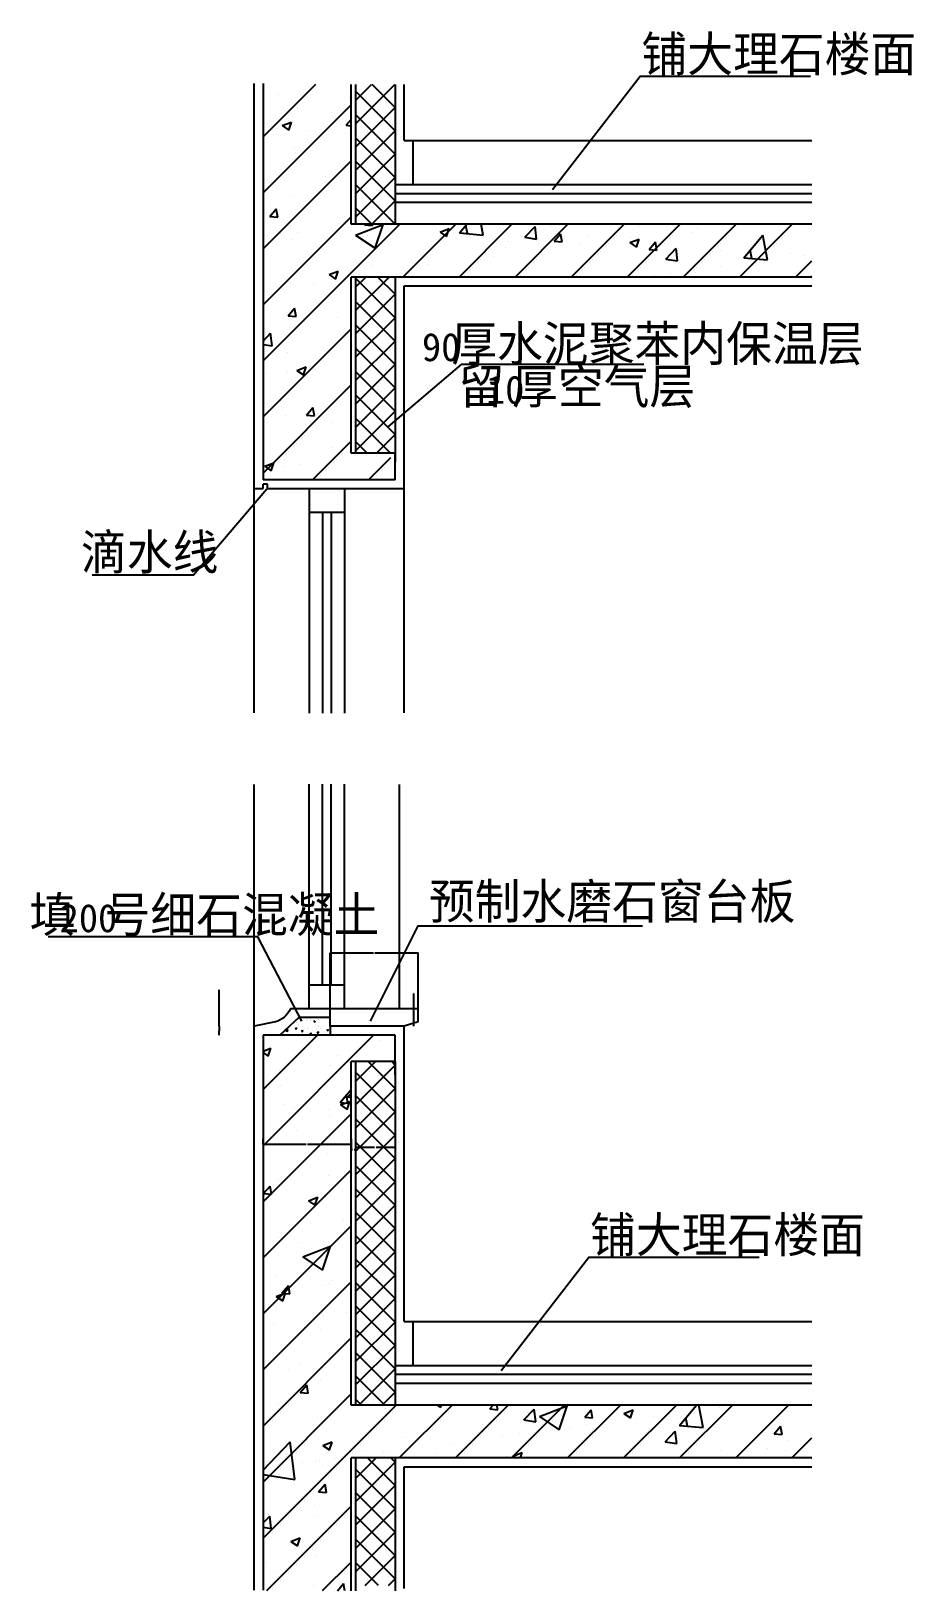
# Model space of a CAD drawing. Header units: metres. Extents: x 15333 to 17337, y -1020 to 2522.
import ezdxf

# ---------------------------------------------------------------- set-up
doc = ezdxf.new("R2010")
doc.units = ezdxf.units.M
for name, color, linetype in [('ZZ-1', 255, 'Continuous'), ('ZZ-2', 2, 'Continuous'), ('ZZ-3', 3, 'Continuous'), ('ZZ-5', 6, 'Continuous'), ('ZZ-6', 7, 'Continuous'), ('ZZ-7', 7, 'Continuous')]:
    doc.layers.add(name, color=color, linetype=linetype)
doc.dimstyles.get("Standard").update_dxf_attribs({"dimtxt": 2.5, "dimasz": 2.5, "dimexe": 1.25, "dimexo": 0.625, "dimtad": 1, "dimcen": 2.5, "dimazin": 3, "dimtfac": 1, "dimtmove": 0, "dimatfit": 3})

# ---------------------------------------------------------------- blocks, each defined once
blk = doc.blocks.new('X1')
for p, q in [((15859.72, 4786.42), (15979.29, 4905.99)), ((15859.72, 4659.14), (16059.72, 4859.14)), ((16047.74, 4794.67), (16047.74, 4794.67)), ((15859.72, 4531.86), (16059.72, 4731.86)), ((15859.72, 4404.59), (16059.72, 4604.59)), ((15859.72, 4277.31), (16170.09, 4587.68)), ((16069.45, 4563.21), (16132.47, 4587.4)), ((16114.22, 4533), (16132.47, 4587.39)), ((16177.37, 4467.68), (16297.37, 4587.68)), ((16304.65, 4467.68), (16424.65, 4587.68)), ((16305.54, 4567.88), (16322.15, 4587.68)), ((16359.33, 4563.16), (16354.81, 4587.68)), ((16431.93, 4467.68), (16551.93, 4587.68)), ((16559.21, 4467.68), (16679.21, 4587.68)), ((16686.49, 4467.68), (16806.49, 4587.68)), ((16813.77, 4467.68), (16933.77, 4587.68)), ((16941.05, 4467.68), (17061.05, 4587.68)), ((16069.45, 4563.21), (16114.22, 4533.02)), ((16305.54, 4567.88), (16359.33, 4563.17)), ((16544.87, 4559.68), (16544.87, 4559.68)), ((16951.07, 4511.4), (16994.46, 4563.11)), ((17004.87, 4506.68), (16994.46, 4563.1)), ((16951.07, 4511.4), (17004.87, 4506.7)), ((17068.33, 4467.68), (17105.28, 4504.64)), ((16020.01, 4469.59), (16020.01, 4469.59)), ((16747.48, 4471.45), (16747.48, 4471.45)), ((15859.72, 4150.03), (16059.72, 4350.03)), ((15859.72, 4022.75), (16059.72, 4222.75)), ((15971.93, 4007.68), (16059.72, 4095.47)), ((15944.55, 4041.94), (15944.55, 4041.94)), ((16099.21, 4007.68), (16149.72, 4058.19))]:
    blk.add_line(p, q)
blk = doc.blocks.new('X2')
for p, q in [((15859.72, 2495.4), (16110.83, 2746.51)), ((15859.72, 2622.68), (15983.55, 2746.51)), ((16034.63, 2593.44), (16059.72, 2623.33)), ((16034.63, 2593.44), (16059.72, 2591.24)), ((15859.72, 2368.12), (16059.72, 2568.12)), ((15931.16, 2582.74), (15931.16, 2582.74)), ((15859.72, 2240.84), (16059.72, 2440.84)), ((15895.3, 2416.46), (15895.3, 2416.46)), ((15859.72, 2113.56), (16059.72, 2313.56)), ((15949.72, 2242.95), (16012.73, 2267.14)), ((15994.49, 2212.74), (16012.73, 2267.13)), ((15949.72, 2242.95), (15994.48, 2212.75)), ((15859.72, 1986.28), (16059.72, 2186.28)), ((16014.7, 2190.26), (16014.7, 2190.26)), ((15883.84, 2091.15), (15883.84, 2091.15)), ((15859.72, 1859), (16059.72, 2059)), ((15945.66, 2001.95), (15945.66, 2001.95)), ((15859.72, 1731.72), (16059.72, 1931.72)), ((15859.72, 1604.44), (16161.79, 1906.51)), ((16136.61, 1898.61), (16136.61, 1898.61)), ((16169.07, 1786.51), (16289.07, 1906.51)), ((16296.34, 1786.51), (16416.34, 1906.51)), ((16423.62, 1786.51), (16543.62, 1906.51)), ((16486.93, 1880.59), (16549.95, 1904.78)), ((16486.93, 1880.59), (16531.7, 1850.4)), ((16531.7, 1850.38), (16549.95, 1904.77)), ((16550.9, 1786.51), (16670.9, 1906.51)), ((16678.18, 1786.51), (16798.18, 1906.51)), ((16781.64, 1885.54), (16781.64, 1885.54)), ((16805.04, 1859.99), (16844.08, 1906.51)), ((16805.46, 1786.51), (16925.46, 1906.51)), ((16858.84, 1855.27), (16849.38, 1906.51)), ((16932.74, 1786.51), (17052.74, 1906.51)), ((16556.33, 1855.88), (16556.33, 1855.88)), ((16805.04, 1859.99), (16858.84, 1855.28)), ((15859.72, 1758.81), (15921.6, 1823.31)), ((15931.55, 1737.83), (15921.6, 1823.3)), ((17027.28, 1833.46), (17027.28, 1833.46)), ((17060.02, 1786.51), (17105.28, 1831.78)), ((15987.94, 1781.05), (15987.94, 1781.05)), ((15859.72, 1748.98), (15931.55, 1737.84)), ((15868.4, 1485.85), (16059.72, 1677.16)), ((15977.54, 1653.27), (15977.54, 1653.27)), ((16057.28, 1645.06), (16057.28, 1645.06)), ((15994.98, 1485.15), (16059.72, 1549.88))]:
    blk.add_line(p, q)
blk = doc.blocks.new('X3')
for p, q in [((15894.88, 4882.03), (15894.88, 4882.03)), ((15936.91, 4851.58), (15936.91, 4851.58)), ((16055.03, 4875.26), (16055.03, 4875.26)), ((15903.37, 4811.54), (15924.38, 4819.61)), ((15918.3, 4801.46), (15924.38, 4819.59)), ((16015.85, 4841.33), (16015.85, 4841.33)), ((16048.73, 4812.36), (16059.72, 4825.45)), ((15890.83, 4790.4), (15890.83, 4790.4)), ((15903.37, 4811.54), (15918.3, 4801.48)), ((15965.93, 4800.29), (15965.93, 4800.29)), ((16048.73, 4812.36), (16059.72, 4811.4)), ((15932.09, 4763.07), (15932.09, 4763.07)), ((15933.27, 4751.71), (15933.27, 4751.71)), ((15887.01, 4681.97), (15887.01, 4681.97)), ((16000.63, 4696.92), (16000.63, 4696.92)), ((15929.62, 4651.85), (15929.62, 4651.85)), ((16003.46, 4662.33), (16003.46, 4662.33)), ((15873.67, 4609.77), (15873.67, 4609.77)), ((15875.18, 4605.53), (15889.64, 4622.77)), ((15875.18, 4605.53), (15893.11, 4603.96)), ((15893.12, 4603.95), (15889.65, 4622.75)), ((15921.71, 4578.6), (15921.71, 4578.6)), ((15936.92, 4569.47), (15936.92, 4569.47)), ((16033.81, 4603), (16033.81, 4603)), ((16081.79, 4574.47), (16081.79, 4574.47)), ((16090.36, 4586.71), (16091.18, 4587.68)), ((16090.36, 4586.71), (16108.29, 4585.14)), ((16108.29, 4585.12), (16107.82, 4587.68)), ((16261.52, 4569.97), (16282.52, 4578.03)), ((16261.52, 4569.97), (16276.44, 4559.91)), ((16276.44, 4559.89), (16282.53, 4578.02)), ((16305.54, 4567.88), (16320, 4585.12)), ((16323.47, 4566.3), (16320, 4585.1)), ((16454.06, 4558.31), (16477.42, 4582.66)), ((16480.74, 4554.16), (16477.43, 4582.65)), ((16514.25, 4582.7), (16514.25, 4582.7)), ((16674.4, 4575.94), (16674.4, 4575.94)), ((16714.79, 4581.57), (16714.79, 4581.57)), ((16788.62, 4584.8), (16788.62, 4584.8)), ((16834.55, 4569.17), (16834.55, 4569.17)), ((16845.08, 4577.75), (16845.08, 4577.75)), ((15900.39, 4566.43), (15900.39, 4566.43)), ((15925.97, 4551.98), (15925.97, 4551.98)), ((16097.07, 4562.71), (16097.07, 4562.71)), ((16257.21, 4555.94), (16257.21, 4555.94)), ((16305.54, 4567.88), (16323.47, 4566.31)), ((16410.44, 4535.01), (16410.44, 4535.01)), ((16417.36, 4549.17), (16417.36, 4549.17)), ((16454.06, 4558.31), (16480.74, 4554.17)), ((16485.54, 4544.9), (16485.54, 4544.9)), ((16520.71, 4549.05), (16535.18, 4566.29)), ((16520.71, 4549.05), (16538.65, 4547.48)), ((16538.65, 4547.47), (16535.18, 4566.28)), ((16539.52, 4537.42), (16539.52, 4537.42)), ((16539.83, 4551.54), (16539.83, 4551.54)), ((16577.51, 4542.41), (16577.51, 4542.41)), ((16599.16, 4559.86), (16599.16, 4559.86)), ((16692.66, 4545.94), (16713.66, 4554.01)), ((16692.66, 4545.94), (16707.58, 4535.88)), ((16693.55, 4558.55), (16693.55, 4558.55)), ((16707.58, 4535.87), (16713.67, 4553.99)), ((16735.89, 4530.23), (16750.36, 4547.46)), ((16737.65, 4535.64), (16737.65, 4535.64)), ((16753.83, 4528.65), (16750.36, 4547.45)), ((16774.23, 4508.65), (16797.6, 4533.01)), ((16800.91, 4504.5), (16797.6, 4532.99)), ((16994.69, 4562.4), (16994.69, 4562.4)), ((16220.97, 4510.07), (16220.97, 4510.07)), ((16364.87, 4521.51), (16364.87, 4521.51)), ((16383.7, 4514.93), (16383.7, 4514.93)), ((16735.89, 4530.23), (16753.82, 4528.66)), ((16774.23, 4508.65), (16800.91, 4504.52)), ((16897.8, 4528.87), (16897.8, 4528.87)), ((16951.07, 4511.4), (16965.53, 4528.64)), ((16951.07, 4511.4), (16969, 4509.83)), ((16969.01, 4509.82), (16965.54, 4528.63)), ((16997.25, 4500.38), (16997.25, 4500.38)), ((17057.95, 4522.11), (17057.95, 4522.11)), ((17087.89, 4516.26), (17087.89, 4516.26)), ((16009.45, 4473.21), (16030.46, 4481.28)), ((16009.45, 4473.21), (16024.37, 4463.15)), ((16024.38, 4463.13), (16030.46, 4481.26)), ((16032.25, 4485.22), (16032.25, 4485.22)), ((16078.14, 4474.6), (16078.14, 4474.6)), ((16107.35, 4495.11), (16107.35, 4495.11)), ((16189.92, 4491.48), (16189.92, 4491.48)), ((16232.17, 4495.73), (16232.17, 4495.73)), ((16784.8, 4476.36), (16784.8, 4476.36)), ((16841.43, 4477.88), (16841.43, 4477.88)), ((16898.42, 4491.32), (16898.42, 4491.32)), ((17102.73, 4467.68), (17105.28, 4470.34)), ((15922.32, 4452.11), (15922.32, 4452.11)), ((15974.13, 4450.51), (15974.13, 4450.51)), ((16014.96, 4461.45), (16014.96, 4461.45)), ((15916.81, 4379.87), (15931.27, 4397.11)), ((15934.74, 4378.29), (15931.27, 4397.1)), ((15916.81, 4379.87), (15934.74, 4378.3)), ((15953.33, 4366.9), (15953.33, 4366.9)), ((16028.43, 4376.78), (16028.43, 4376.78)), ((15859.72, 4322.22), (15876.85, 4340.08)), ((15880.17, 4311.58), (15876.86, 4340.07)), ((15918.67, 4352.24), (15918.67, 4352.24)), ((15859.72, 4314.76), (15880.17, 4311.59)), ((15915.71, 4297.21), (15915.71, 4297.21)), ((15915.03, 4252.37), (15915.03, 4252.37)), ((15936.46, 4255.67), (15957.46, 4263.73)), ((15936.46, 4255.67), (15951.38, 4245.6)), ((15949.51, 4258.46), (15949.51, 4258.46)), ((15951.38, 4245.59), (15957.47, 4263.72)), ((15978.96, 4256.91), (15978.96, 4256.91)), ((16002.58, 4282.45), (16002.58, 4282.45)), ((15874.41, 4248.57), (15874.41, 4248.57)), ((15899.51, 4186.55), (15899.51, 4186.55)), ((15911.38, 4152.5), (15911.38, 4152.5)), ((15958.43, 4154.22), (15972.89, 4171.45)), ((15958.43, 4154.22), (15976.36, 4152.65)), ((15976.37, 4152.63), (15972.9, 4171.44)), ((15984.21, 4155.1), (15984.21, 4155.1)), ((15870.59, 4140.14), (15870.59, 4140.14)), ((16016.17, 4137.95), (16016.17, 4137.95)), ((16014.08, 4081.56), (16014.08, 4081.56)), ((15863.46, 4038.12), (15884.47, 4046.18)), ((15863.46, 4038.12), (15878.39, 4028.06)), ((15878.39, 4028.04), (15884.47, 4046.17)), ((15907.73, 4052.64), (15907.73, 4052.64)), ((16094.75, 4061.72), (16094.75, 4061.72)), ((15905.29, 4036.77), (15905.29, 4036.77))]:
    blk.add_line(p, q)
blk = doc.blocks.new('X4')
for p, q in [((15904.08, 2741.41), (15904.08, 2741.41)), ((15965.76, 2741.19), (15965.76, 2741.19)), ((16125.91, 2734.42), (16125.91, 2734.42)), ((15859.72, 2710.01), (15877.64, 2716.89)), ((15859.72, 2706.75), (15871.56, 2698.76)), ((15868.87, 2707.66), (15868.87, 2707.66)), ((15871.56, 2698.75), (15877.64, 2716.88)), ((16029.02, 2700.89), (16029.02, 2700.89)), ((16070.92, 2697.03), (16070.92, 2697.03)), ((15895.97, 2667), (15895.97, 2667)), ((16012.48, 2676.98), (16012.48, 2676.98)), ((15900.26, 2632.98), (15900.26, 2632.98)), ((16013.88, 2647.93), (16013.88, 2647.93)), ((15906.08, 2588.7), (15906.08, 2588.7)), ((16034.63, 2593.44), (16049.09, 2610.67)), ((16034.63, 2593.44), (16052.56, 2591.87)), ((16035.71, 2588.04), (16056.71, 2596.1)), ((16035.71, 2588.04), (16050.63, 2577.97)), ((16052.56, 2591.86), (16049.1, 2610.66)), ((16050.63, 2577.96), (16056.71, 2596.09)), ((16052.35, 2606.27), (16059.72, 2613.94)), ((16052.35, 2606.27), (16059.72, 2605.13)), ((16008.83, 2577.11), (16008.83, 2577.11)), ((16010.54, 2562.01), (16010.54, 2562.01)), ((15934.96, 2529.61), (15934.96, 2529.61)), ((16005.18, 2477.24), (16005.18, 2477.24)), ((16007.81, 2428.63), (16007.81, 2428.63)), ((16045.5, 2436.23), (16045.5, 2436.23)), ((15861.08, 2386.61), (15875.54, 2403.84)), ((15861.08, 2386.61), (15879.01, 2385.04)), ((15879.01, 2385.02), (15875.54, 2403.83)), ((15910.91, 2395.1), (15910.91, 2395.1)), ((15962.71, 2370.49), (15983.72, 2378.56)), ((15977.64, 2360.42), (15983.72, 2378.55)), ((15998.15, 2383.01), (15998.15, 2383.01)), ((16001.53, 2377.37), (16001.53, 2377.37)), ((15962.71, 2370.49), (15977.63, 2360.43)), ((15966.58, 2317.91), (15966.58, 2317.91)), ((16041.68, 2327.79), (16041.68, 2327.79)), ((15895.08, 2287.11), (15895.08, 2287.11)), ((15948.12, 2276.14), (15948.12, 2276.14)), ((15997.88, 2277.5), (15997.88, 2277.5)), ((15887.66, 2199.58), (15887.66, 2199.58)), ((15962.76, 2209.47), (15962.76, 2209.47)), ((15889.72, 2152.95), (15910.72, 2161.01)), ((15902.7, 2160.95), (15917.17, 2178.18)), ((15902.7, 2160.95), (15920.64, 2159.38)), ((15904.64, 2142.87), (15910.72, 2161)), ((15920.64, 2159.37), (15917.17, 2178.17)), ((15994.24, 2177.63), (15994.24, 2177.63)), ((16009.66, 2182.12), (16009.66, 2182.12)), ((15889.72, 2152.95), (15904.64, 2142.88)), ((15883.84, 2091.15), (15883.84, 2091.15)), ((15889.7, 2122.84), (15889.7, 2122.84)), ((15997.46, 2106.11), (15997.46, 2106.11)), ((16049.85, 2116.07), (16049.85, 2116.07)), ((15952.95, 2082.54), (15952.95, 2082.54)), ((15990.59, 2077.77), (15990.59, 2077.77)), ((15918.54, 1987.78), (15918.54, 1987.78)), ((15997.27, 2003.12), (15997.27, 2003.12)), ((15944.33, 1935.29), (15958.79, 1952.53)), ((15962.26, 1933.71), (15958.79, 1952.51)), ((15986.94, 1977.9), (15986.94, 1977.9)), ((15990.16, 1963.58), (15990.16, 1963.58)), ((15944.33, 1935.29), (15962.26, 1933.72)), ((15894.2, 1907.22), (15894.2, 1907.22)), ((15983.29, 1878.03), (15983.29, 1878.03)), ((16029.08, 1894.4), (16029.08, 1894.4)), ((16104.18, 1904.29), (16104.18, 1904.29)), ((16137.32, 1899.15), (16137.32, 1899.15)), ((16255.07, 1906.51), (16262.78, 1901.31)), ((16262.78, 1901.3), (16264.53, 1906.51)), ((16374.69, 1897.64), (16382.13, 1906.51)), ((16374.69, 1897.64), (16392.62, 1896.07)), ((16392.62, 1896.06), (16390.69, 1906.51)), ((16452.07, 1872.83), (16475.44, 1897.19)), ((16478.76, 1868.69), (16475.44, 1897.18)), ((16533.64, 1892.33), (16533.64, 1892.33)), ((16589.86, 1878.81), (16604.33, 1896.05)), ((16589.86, 1878.81), (16607.79, 1877.24)), ((16607.8, 1877.23), (16604.33, 1896.04)), ((16679, 1887.35), (16700.01, 1895.42)), ((16679, 1887.35), (16693.92, 1877.29)), ((16693.92, 1877.27), (16700.01, 1895.4)), ((16746.59, 1881.31), (16746.59, 1881.31)), ((16781.64, 1885.54), (16781.64, 1885.54)), ((16805.04, 1859.99), (16819.5, 1877.22)), ((16822.97, 1858.41), (16819.51, 1877.21)), ((16895.26, 1900.5), (16895.26, 1900.5)), ((16902.4, 1903.81), (16902.4, 1903.81)), ((16358.68, 1862.3), (16358.68, 1862.3)), ((16452.07, 1872.83), (16478.76, 1868.7)), ((16517.07, 1850.71), (16517.07, 1850.71)), ((16595.05, 1862.11), (16595.05, 1862.11)), ((16706.53, 1875.66), (16706.53, 1875.66)), ((16772.25, 1823.18), (16795.61, 1847.53)), ((16798.93, 1819.03), (16795.61, 1847.52)), ((16805.04, 1859.99), (16822.97, 1858.42)), ((17020.22, 1841.16), (17034.68, 1858.4)), ((17038.15, 1839.58), (17034.68, 1858.38)), ((15931.74, 1810.28), (15931.74, 1810.28)), ((15995.79, 1814.62), (16016.8, 1822.68)), ((15995.79, 1814.62), (16010.72, 1804.55)), ((16010.72, 1804.54), (16016.8, 1822.67)), ((16183.73, 1832.27), (16183.73, 1832.27)), ((16285.21, 1818.49), (16285.21, 1818.49)), ((16328.35, 1825.87), (16328.35, 1825.87)), ((16403.45, 1835.75), (16403.45, 1835.75)), ((16441.02, 1840.98), (16441.02, 1840.98)), ((16772.25, 1823.18), (16798.93, 1819.04)), ((17005.8, 1807.12), (17005.8, 1807.12)), ((17020.22, 1841.16), (17038.15, 1839.59)), ((17052.78, 1825.06), (17052.78, 1825.06)), ((17080.9, 1817.01), (17080.9, 1817.01)), ((15950.16, 1776.08), (15950.16, 1776.08)), ((15979.64, 1778.16), (15979.64, 1778.16)), ((16008.77, 1802.23), (16008.77, 1802.23)), ((16025.26, 1785.97), (16025.26, 1785.97)), ((16091.89, 1803.52), (16091.89, 1803.52)), ((16133.67, 1799.29), (16133.67, 1799.29)), ((16138.88, 1800.92), (16138.88, 1800.92)), ((16252.03, 1796.75), (16252.03, 1796.75)), ((16412.18, 1789.98), (16412.18, 1789.98)), ((16426.93, 1790.59), (16447.94, 1798.66)), ((16426.93, 1790.59), (16432.98, 1786.51)), ((16443.87, 1786.51), (16447.94, 1798.64)), ((16898.75, 1803.94), (16898.75, 1803.94)), ((17046.12, 1803.42), (17046.12, 1803.42)), ((17104.88, 1786.51), (17105.28, 1786.93)), ((15994.99, 1769.99), (15994.99, 1769.99)), ((15985.95, 1709.63), (16000.42, 1726.87)), ((15985.95, 1709.63), (16003.89, 1708.06)), ((16003.89, 1708.05), (16000.42, 1726.86)), ((15946.34, 1667.64), (15946.34, 1667.64)), ((15976, 1678.29), (15976, 1678.29)), ((15859.72, 1638.81), (15874.87, 1654.61)), ((15859.72, 1628.98), (15878.18, 1626.12)), ((15871.24, 1657.75), (15871.24, 1657.75)), ((15872.05, 1657.79), (15872.05, 1657.79)), ((15878.19, 1626.11), (15874.87, 1654.6)), ((16032.2, 1651.02), (16032.2, 1651.02)), ((15922.8, 1597.07), (15943.81, 1605.14)), ((15922.8, 1597.07), (15937.72, 1587.01)), ((15937.72, 1587), (15943.81, 1605.12)), ((15996.38, 1623.24), (15996.38, 1623.24)), ((15972.35, 1578.43), (15972.35, 1578.43)), ((15981.04, 1564.28), (15981.04, 1564.28)), ((15867.42, 1549.32), (15867.42, 1549.32)), ((15893.31, 1527.33), (15893.31, 1527.33)), ((15973.78, 1497.72), (15973.78, 1497.72)), ((16028.41, 1484.97), (16042.04, 1501.21)), ((16045.05, 1484.87), (16042.04, 1501.2))]:
    blk.add_line(p, q)
blk = doc.blocks.new('X5')
for p, q in [((16059.72, 4815.88), (16149.01, 4905.17)), ((16059.72, 4868.91), (16095.97, 4905.17)), ((16149.72, 4799.81), (16059.72, 4889.81)), ((16149.72, 4852.85), (16097.39, 4905.17)), ((16059.72, 4762.85), (16149.72, 4852.85)), ((16149.72, 4746.78), (16059.72, 4836.78)), ((16059.72, 4709.81), (16149.72, 4799.81)), ((16149.72, 4693.75), (16059.72, 4783.75)), ((16059.72, 4656.78), (16149.72, 4746.78)), ((16149.72, 4640.72), (16059.72, 4730.72)), ((16059.72, 4603.75), (16149.72, 4693.75)), ((16149.72, 4587.68), (16059.72, 4677.68)), ((16096.68, 4587.68), (16149.72, 4640.72)), ((16096.68, 4587.68), (16059.72, 4624.65)), ((16059.72, 4391.62), (16135.78, 4467.68)), ((16059.72, 4444.65), (16082.75, 4467.68)), ((16149.72, 4375.55), (16059.72, 4465.55)), ((16149.72, 4428.58), (16110.62, 4467.68)), ((16059.72, 4338.58), (16149.72, 4428.58)), ((16149.72, 4322.52), (16059.72, 4412.52)), ((16059.72, 4285.55), (16149.72, 4375.55)), ((16149.72, 4269.48), (16059.72, 4359.48)), ((16059.72, 4232.52), (16149.72, 4322.52)), ((16149.72, 4216.45), (16059.72, 4306.45)), ((16059.72, 4179.48), (16149.72, 4269.48)), ((16149.72, 4163.42), (16059.72, 4253.42)), ((16059.72, 4126.45), (16149.72, 4216.45)), ((16149.72, 4110.39), (16059.72, 4200.39)), ((16059.72, 4073.42), (16149.72, 4163.42)), ((16139.38, 4067.68), (16059.72, 4147.35)), ((16107.01, 4067.68), (16149.72, 4110.39)), ((16086.35, 4067.68), (16059.72, 4094.32)), ((16059.72, 2641.53), (16104.7, 2686.51)), ((16059.72, 2588.49), (16149.72, 2678.49)), ((16149.72, 2572.43), (16059.72, 2662.43)), ((16149.72, 2625.46), (16088.66, 2686.51)), ((16149.72, 2678.49), (16141.7, 2686.51)), ((16059.72, 2535.46), (16149.72, 2625.46)), ((16149.72, 2519.4), (16059.72, 2609.4)), ((16059.72, 2482.43), (16149.72, 2572.43)), ((16149.72, 2466.36), (16059.72, 2556.36)), ((16059.72, 2429.4), (16149.72, 2519.4)), ((16149.72, 2413.33), (16059.72, 2503.33)), ((16059.72, 2376.36), (16149.72, 2466.36)), ((16149.72, 2360.3), (16059.72, 2450.3)), ((16059.72, 2323.33), (16149.72, 2413.33)), ((16149.72, 2307.26), (16059.72, 2397.26)), ((16059.72, 2270.3), (16149.72, 2360.3)), ((16149.72, 2254.23), (16059.72, 2344.23)), ((16059.72, 2217.26), (16149.72, 2307.26)), ((16149.72, 2201.2), (16059.72, 2291.2)), ((16059.72, 2164.23), (16149.72, 2254.23)), ((16149.72, 2148.16), (16059.72, 2238.16)), ((16059.72, 2111.2), (16149.72, 2201.2)), ((16149.72, 2095.13), (16059.72, 2185.13)), ((16059.72, 2058.16), (16149.72, 2148.16)), ((16149.72, 2042.1), (16059.72, 2132.1)), ((16059.72, 2005.13), (16149.72, 2095.13)), ((16149.72, 1989.07), (16059.72, 2079.07)), ((16059.72, 1952.1), (16149.72, 2042.1)), ((16149.72, 1936.03), (16059.72, 2026.03)), ((16067.16, 1906.51), (16149.72, 1989.07)), ((16126.2, 1906.51), (16059.72, 1973)), ((16073.17, 1906.51), (16059.72, 1919.97)), ((16120.2, 1906.51), (16149.72, 1936.03)), ((16059.72, 1739.97), (16106.26, 1786.51)), ((16059.72, 1686.93), (16149.72, 1776.93)), ((16149.72, 1723.9), (16087.1, 1786.51)), ((16149.72, 1776.93), (16140.13, 1786.51)), ((16149.72, 1670.87), (16059.72, 1760.87)), ((16059.72, 1633.9), (16149.72, 1723.9)), ((16149.72, 1617.83), (16059.72, 1707.83)), ((16059.72, 1580.87), (16149.72, 1670.87)), ((16149.72, 1564.8), (16059.72, 1654.8)), ((16059.72, 1527.83), (16149.72, 1617.83)), ((16149.72, 1511.77), (16059.72, 1601.77)), ((16081.64, 1496.73), (16149.72, 1564.8)), ((16111.72, 1496.73), (16059.72, 1548.73)), ((16134.67, 1496.73), (16149.72, 1511.77))]:
    blk.add_line(p, q)
blk = doc.blocks.new('X0')
for p, q in [((10247.25, 2623.64), (10247.25, 2623.64)), ((10249.6, 2620.83), (10249.6, 2620.83)), ((10255.93, 2623.09), (10255.93, 2623.09)), ((10257.15, 2622.3), (10257.15, 2622.3)), ((10264.23, 2619.47), (10267.73, 2620.82)), ((10266.72, 2617.8), (10267.73, 2620.82)), ((10273.94, 2622.51), (10273.94, 2622.51)), ((10275.57, 2624.58), (10275.57, 2624.58)), ((10288.73, 2626.45), (10288.73, 2626.45)), ((10290.09, 2628.1), (10290.09, 2628.1)), ((10300.63, 2621.38), (10300.63, 2621.38)), ((10198.07, 2597.46), (10198.07, 2597.46)), ((10200.59, 2599.9), (10202.73, 2602.45)), ((10200.59, 2599.9), (10203.58, 2599.64)), ((10201.15, 2597.67), (10205.04, 2601.73)), ((10201.15, 2597.67), (10205.59, 2596.98)), ((10203.58, 2599.64), (10203.01, 2602.71)), ((10205.59, 2596.98), (10205.04, 2601.73)), ((10209.59, 2602.11), (10209.59, 2602.11)), ((10212.54, 2598.43), (10212.54, 2598.43)), ((10222.22, 2603.35), (10225.72, 2604.69)), ((10222.22, 2603.35), (10224.71, 2601.67)), ((10223.74, 2600.99), (10223.74, 2600.99)), ((10224.35, 2617.63), (10224.35, 2617.63)), ((10224.71, 2601.67), (10225.72, 2604.69)), ((10225.06, 2600.08), (10225.06, 2600.08)), ((10225.69, 2618.15), (10225.69, 2618.15)), ((10226.76, 2604.94), (10226.76, 2604.94)), ((10226.77, 2618.09), (10226.77, 2618.09)), ((10236.45, 2596.77), (10238.86, 2599.64)), ((10236.45, 2596.77), (10239.44, 2596.5)), ((10238.21, 2619.8), (10238.21, 2619.8)), ((10238.75, 2607.11), (10238.75, 2607.11)), ((10239.44, 2596.5), (10238.86, 2599.64)), ((10243.99, 2602.57), (10243.99, 2602.57)), ((10248.99, 2604.19), (10248.99, 2604.19)), ((10253.45, 2603.81), (10253.45, 2603.81)), ((10254.51, 2589.39), (10258.4, 2593.45)), ((10254.51, 2589.39), (10258.96, 2588.7)), ((10257.85, 2589.61), (10257.85, 2589.61)), ((10258.96, 2588.7), (10258.4, 2593.45)), ((10264.23, 2619.47), (10266.72, 2617.8)), ((10267.91, 2612.12), (10267.91, 2612.12)), ((10272.32, 2593.63), (10274.73, 2596.5)), ((10272.32, 2593.63), (10275.31, 2593.37)), ((10274.35, 2591.29), (10274.35, 2591.29)), ((10275.31, 2593.37), (10274.73, 2596.5)), ((10274.94, 2588.66), (10274.94, 2588.66)), ((10274.96, 2607.93), (10274.96, 2607.93)), ((10275.57, 2606.73), (10275.57, 2606.73)), ((10280.14, 2602.68), (10280.14, 2602.68)), ((10287.01, 2594.62), (10287.01, 2594.62)), ((10288.09, 2608.38), (10288.09, 2608.38)), ((10293.87, 2591.15), (10293.87, 2591.15)), ((10294.08, 2599.34), (10297.58, 2600.69)), ((10294.08, 2599.34), (10296.56, 2597.67)), ((10296.56, 2597.67), (10297.58, 2600.69)), ((10297.07, 2617.12), (10297.07, 2617.12)), ((10300.03, 2594.81), (10300.03, 2594.81)), ((10300.63, 2611.46), (10300.63, 2611.46))]:
    blk.add_line(p, q)
blk = doc.blocks.new('*D1')
for p, q in [((16158.89, 242.12), (16158.89, 152.31)), ((16158.89, 182.12), (16158.89, 152.31)), ((16158.64, 152.31), (16158.39, 152.31)), ((16158.89, 152.31), (16158.89, 152.31)), ((16159.14, 152.31), (16159.39, 152.31))]:
    blk.add_line(p, q)
at = {"layer": 'Defpoints'}
for p in [(16158.89, 242.12), (16158.89, 182.12), (16158.89, 152.31)]:
    blk.add_point(p, dxfattribs=at)
at = {"layer": 'ZZ-3', "insert": (16158.89, 153.435), "char_height": 1, "attachment_point": 5}
blk.add_mtext('0', dxfattribs=at)
blk = doc.blocks.new('*D2')
for p, q in [((15759.47, 344.87), (15759.22, 344.87)), ((15759.72, 302.3), (15759.72, 344.87)), ((15759.72, 262.12), (15759.72, 344.87)), ((15759.72, 344.87), (15759.72, 344.87)), ((15759.97, 344.87), (15760.22, 344.87))]:
    blk.add_line(p, q)
at = {"layer": 'Defpoints'}
for p in [(15759.72, 344.87), (15759.72, 302.3), (15759.72, 262.12)]:
    blk.add_point(p, dxfattribs=at)
at = {"layer": 'ZZ-3', "insert": (15759.72, 345.995), "char_height": 1, "attachment_point": 5}
blk.add_mtext('0', dxfattribs=at)
blk = doc.blocks.new('*D3')
for p, q in [((15759.47, 252.12), (15759.22, 252.12)), ((15759.72, 262.12), (15759.72, 252.12)), ((15759.72, 242.12), (15759.72, 252.12)), ((15759.72, 252.12), (15759.72, 252.12)), ((15759.97, 252.12), (15760.22, 252.12))]:
    blk.add_line(p, q)
at = {"layer": 'Defpoints'}
for p in [(15759.72, 262.12), (15759.72, 252.12), (15759.72, 242.12)]:
    blk.add_point(p, dxfattribs=at)
at = {"layer": 'ZZ-3', "insert": (15759.72, 253.245), "char_height": 1, "attachment_point": 5}
blk.add_mtext('0', dxfattribs=at)
blk = doc.blocks.new('*D4')
for p, q in [((16201.54, 336.69), (16201.29, 336.69)), ((16201.79, 262.42), (16201.79, 336.69)), ((16201.79, 302.42), (16201.79, 336.69)), ((16201.79, 336.69), (16201.79, 336.69)), ((16202.04, 336.69), (16202.29, 336.69))]:
    blk.add_line(p, q)
at = {"layer": 'Defpoints'}
for p in [(16201.79, 336.69), (16201.79, 302.42), (16201.79, 262.42)]:
    blk.add_point(p, dxfattribs=at)
at = {"layer": 'ZZ-3', "insert": (16201.79, 337.815), "char_height": 1, "attachment_point": 5}
blk.add_mtext('0', dxfattribs=at)
blk = doc.blocks.new('*D5')
for p, q in [((16069.72, 6.58), (16069.72, -13.31)), ((16159.42, 6.58), (16159.42, -13.31)), ((16112.57, -13.31), (16069.47, -13.31)), ((16159.67, -13.31), (16116.57, -13.31))]:
    blk.add_line(p, q)
at = {"layer": 'Defpoints'}
for p in [(16069.72, 6.58), (16159.42, 6.58), (16159.42, -13.31)]:
    blk.add_point(p, dxfattribs=at)
at = {"layer": 'ZZ-3', "insert": (16114.57, -13.31), "char_height": 1, "attachment_point": 5}
blk.add_mtext('89,7', dxfattribs=at)
blk = doc.blocks.new('*D6')
for p, q in [((15859.42, 6.58), (15859.42, -6.45)), ((16059.42, 6.58), (16059.42, -6.45)), ((15957.92, -6.45), (15859.17, -6.45)), ((16059.67, -6.45), (15960.92, -6.45))]:
    blk.add_line(p, q)
at = {"layer": 'Defpoints'}
for p in [(15859.42, 6.58), (16059.42, 6.58), (16059.42, -6.45)]:
    blk.add_point(p, dxfattribs=at)
at = {"layer": 'ZZ-3', "insert": (15959.42, -6.45), "char_height": 1, "attachment_point": 5}
blk.add_mtext('200', dxfattribs=at)
blk = doc.blocks.new('*D7')
for p, q in [((16059.42, 6.58), (16059.42, -18.24)), ((16069.72, 6.58), (16069.72, -18.24)), ((16062.57, -18.24), (16059.17, -18.24)), ((16069.97, -18.24), (16066.57, -18.24))]:
    blk.add_line(p, q)
at = {"layer": 'Defpoints'}
for p in [(16059.42, 6.58), (16069.72, 6.58), (16069.72, -18.24)]:
    blk.add_point(p, dxfattribs=at)
at = {"layer": 'ZZ-3', "insert": (16064.57, -18.24), "char_height": 1, "attachment_point": 5}
blk.add_mtext('10,3', dxfattribs=at)
blk = doc.blocks.new('*D8')
for p, q in [((16011.8, 282.12), (16011.8, 428.95)), ((16012.05, 428.95), (16110.3, 428.95)), ((16113.3, 428.95), (16211.55, 428.95)), ((16211.8, 282.12), (16211.8, 428.95))]:
    blk.add_line(p, q)
at = {"layer": 'Defpoints'}
for p in [(16011.8, 428.95), (16011.8, 282.12), (16211.8, 282.12)]:
    blk.add_point(p, dxfattribs=at)
at = {"layer": 'ZZ-3', "insert": (16111.8, 428.95), "char_height": 1, "attachment_point": 5}
blk.add_mtext('200', dxfattribs=at)
blk = doc.blocks.new('*D9')
for p, q in [((16159.72, 1563.03), (16159.72, 1543.03)), ((16159.47, 1543.03), (16159.22, 1543.03)), ((16159.72, 1503.03), (16159.72, 1543.03)), ((16159.72, 1543.03), (16159.72, 1543.03)), ((16159.97, 1543.03), (16160.22, 1543.03))]:
    blk.add_line(p, q)
at = {"layer": 'Defpoints'}
for p in [(16159.72, 1563.03), (16159.72, 1543.03), (16159.72, 1503.03)]:
    blk.add_point(p, dxfattribs=at)
at = {"layer": 'ZZ-3', "insert": (16159.72, 1544.155), "char_height": 1, "attachment_point": 5}
blk.add_mtext('0', dxfattribs=at)

msp = doc.modelspace()

# ---------------------------------------------------------------- linework, layer by layer
at = {"layer": 'ZZ-1'}
for p, q in [((15859.72, 2402.83), (15859.72, 1503.29)), ((16059.72, 2083.29), (16059.72, 2400.78)), ((17105.28, 2083.29), (16059.72, 2083.29)), ((17105.28, 1963.29), (16059.72, 1963.29)), ((16059.72, 1563.29), (16059.72, 1963.29)), ((16159.72, 1563.29), (16059.72, 1563.29)), ((16159.72, 1503.29), (16159.72, 1563.29)), ((16159.72, 1503.29), (15859.72, 1503.29)), ((16211.79, 302.12), (16011.79, 302.12)), ((16011.79, 262.12), (16011.79, 302.12)), ((16211.79, 272.12), (16211.79, 302.12)), ((16179.72, 262.12), (16011.79, 262.12)), ((15859.72, 242.12), (15859.72, -1018.5)), ((16159.72, 242.12), (15859.72, 242.12)), ((16159.72, 182.12), (16159.72, 242.12)), ((16059.72, -597.88), (16059.72, 182.12)), ((16159.72, 182.12), (16059.72, 182.12)), ((17105.28, -597.88), (16059.72, -597.88)), ((17105.28, -717.88), (16059.72, -717.88)), ((16059.72, -1019.6), (16059.72, -717.88))]:
    msp.add_line(p, q, dxfattribs=at)
at = {"layer": 'ZZ-2'}
for p, q in [((15964.72, 1483.29), (15964.72, 973.23)), ((16044.72, 1483.29), (16044.72, 973.23)), ((16044.72, 1429), (15964.72, 1429)), ((15994.72, 1429), (15994.72, 973.23)), ((16014.72, 1429), (16014.72, 973.23)), ((15964.72, 302.12), (15964.72, 812.18)), ((15994.72, 356.41), (15994.72, 812.18)), ((16014.72, 356.41), (16014.72, 812.18)), ((16044.72, 302.12), (16044.72, 812.18)), ((15964.72, 356.41), (16044.72, 356.41))]:
    msp.add_line(p, q, dxfattribs=at)
at = {"layer": 'ZZ-3'}
for points in [[(16516.96, 2161.85), (16716.07, 2419.35), (17102.58, 2419.35)], [(16144.1, 1623.62), (16310.71, 1765.89), (16724.33, 1765.89)], [(15868.66, 1481.76), (15702.06, 1286.49), (15471.56, 1286.49)], [(15947.68, 273.77), (15847.5, 465), (15372.12, 465)], [(16103.96, 273.77), (16212.16, 490.03), (16721.07, 490.03)], [(16400.35, -519.32), (16599.46, -261.82), (16985.96, -261.82)]]:
    msp.add_lwpolyline(points, dxfattribs=at)
at = {"layer": 'ZZ-5'}
for p, q in [((15839.72, 973.98), (15839.72, 2402.83)), ((16069.72, 2400.78), (16069.72, 2083.29)), ((16159.72, 2400.78), (16159.72, 2083.29)), ((16179.72, 2273.29), (16179.72, 2400.78)), ((16179.72, 2273.29), (17105.28, 2273.29)), ((16199.72, 2273.29), (16199.72, 2173.29)), ((16069.72, 1963.29), (16069.72, 1563.29)), ((16159.72, 1963.29), (16159.72, 1563.29)), ((16179.72, 1943.29), (17105.28, 1943.29)), ((16179.72, 973.98), (16179.72, 1943.29)), ((15859.72, 1483.29), (15859.72, 1493.29)), ((15869.72, 1493.29), (15859.72, 1493.29)), ((15869.72, 1483.29), (15869.72, 1493.29)), ((15839.72, 1483.29), (15859.72, 1483.29)), ((15869.72, 1483.29), (16179.72, 1483.29)), ((15839.72, -1018.5), (15839.72, 811.43)), ((16169.72, 302.12), (16169.72, 811.43)), ((16179.72, -407.88), (16179.72, 262.12)), ((16069.72, 182.12), (16069.72, -597.88)), ((16159.72, 182.12), (16159.72, -597.88)), ((16179.72, -407.88), (17105.28, -407.88)), ((16199.72, -407.88), (16199.72, -507.88)), ((16069.72, -717.88), (16069.72, -1019.6)), ((16159.72, -717.88), (16159.72, -1019.6)), ((16179.72, -737.88), (17105.28, -737.88)), ((16179.72, -1014.2), (16179.72, -737.88))]:
    msp.add_line(p, q, dxfattribs=at)
msp.add_lwpolyline([(16011.79, 302.12), (15921.79, 302.12, -0.22), (15888.14, 272.12), (15839.72, 262.12)], format="xyb", dxfattribs=at)
at = {"layer": 'ZZ-7'}
for p, q in [((16159.72, 2173.29), (17105.28, 2173.29)), ((16159.72, 2153.29), (17105.28, 2153.29)), ((16159.72, 2133.29), (17105.28, 2133.29)), ((15940.98, 282.12), (15897.78, 242.12)), ((16011.79, 282.12), (15940.98, 282.12)), ((16011.79, 262.12), (16011.79, 242.12)), ((16159.72, -507.88), (17105.28, -507.88)), ((16159.72, -527.88), (17105.28, -527.88)), ((16159.72, -547.88), (17105.28, -547.88))]:
    msp.add_line(p, q, dxfattribs=at)
msp.add_lwpolyline([(16211.79, 272.12), (16179.72, 262.12)], dxfattribs=at)

# ---------------------------------------------------------------- block references
for name, p in [('X1', (0, -2504.39)), ('X3', (0, -2504.39)), ('X5', (10, -2504.39)), ('X0', (5710.55, -2345.98)), ('X2', (0, -2504.39)), ('X4', (0, -2504.39))]:
    msp.add_blockref(name, p, dxfattribs=at)

# ---------------------------------------------------------------- texts
at = {"layer": 'ZZ-6'}
for s, height, p in [('铺大理石楼面', 80, (16718.73, 2429.98)), ('厚水泥聚苯内保温层', 80, (16286.84, 1772.44)), ('90', 64, (16220.49, 1772.44)), ('留', 80, (16303.24, 1675.57)), ('10', 64, (16365.87, 1675.57)), ('厚空气层', 80, (16424.9, 1675.57)), ('滴水线', 80, (15446.41, 1298.97)), ('填', 80, (15329.85, 475.86)), ('号细石混凝土', 80, (15499.94, 475.86)), ('预制水磨石窗台板', 80, (16236.2, 506.05)), ('200', 64, (15398.03, 475.86)), ('铺大理石楼面', 80, (16602.11, -251.19))]:
    msp.add_text(s, height=height, dxfattribs=at).set_placement(p)

# ---------------------------------------------------------------- dimensions: what is measured, and where the dimension line sits
at = {"layer": 'ZZ-3'}
for base, p1, p2, picture, middle in [((16159.72, 1543.03), (16159.72, 1563.03), (16159.72, 1503.03), '*D9', (16159.72, 1544.155)), ((16011.8, 428.95), (16011.8, 282.12), (16211.8, 282.12), '*D8', (16111.8, 428.95)), ((15759.72, 344.87), (15759.72, 302.3), (15759.72, 262.12), '*D2', (15759.72, 345.995)), ((16201.79, 336.69), (16201.79, 262.42), (16201.79, 302.42), '*D4', (16201.79, 337.815)), ((15759.72, 252.12), (15759.72, 262.12), (15759.72, 242.12), '*D3', (15759.72, 253.245)), ((16158.89, 152.31), (16158.89, 242.12), (16158.89, 182.12), '*D1', (16158.89, 153.435)), ((16059.42, -6.45), (16059.42, 6.58), (15859.42, 6.58), '*D6', (15959.42, -6.45)), ((16069.72, -18.24), (16069.72, 6.58), (16059.42, 6.58), '*D7', (16064.57, -18.24)), ((16159.42, -13.31), (16159.42, 6.58), (16069.72, 6.58), '*D5', (16114.57, -13.31))]:
    dim = msp.add_linear_dim(base=base, p1=p1, p2=p2, dimstyle='Standard', dxfattribs=at)
    dim.commit()
    dim.dimension.update_dxf_attribs({"geometry": picture, "text_midpoint": middle})

doc.saveas('drawing.dxf')
